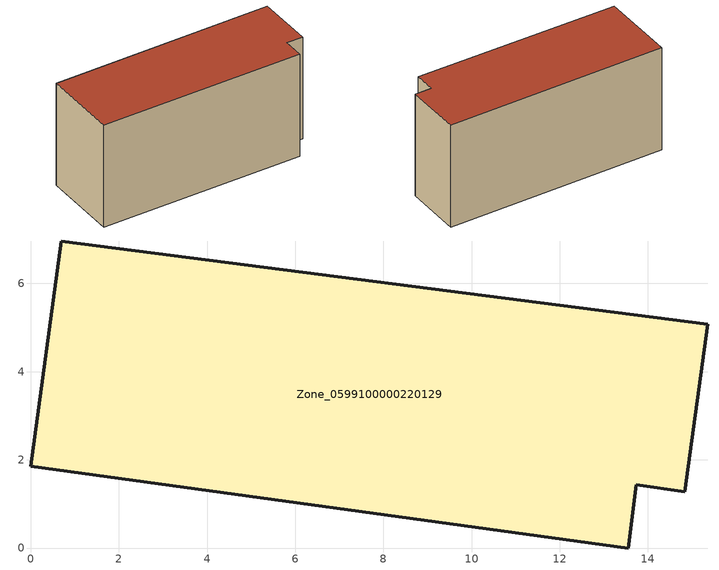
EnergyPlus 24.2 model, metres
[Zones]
Zone_0599100000220129
 floor ground (C_G): 0.7,6.96 15.36,5.08 14.84,1.28 13.74,1.43 13.55,0 0,1.86 z0
 wall outside (C_F): 15.36,5.08 0.7,6.96 0,1.86 13.55,0 13.74,1.43 14.84,1.28 15.36,5.08 z0:7.25
 roof outside (C_R): 0.7,6.96 0,1.86 13.55,0 13.74,1.43 14.84,1.28 15.36,5.08 z7.25
[BUILDING]
Pand.0599100000220129: North Axis=0; Terrain=City; Loads Convergence Tolerance Value=0.04; Temperature Convergence Tolerance Value=0.4; Solar Distribution=FullExterior; Maximum Number of Warmup Days=25; Minimum Number of Warmup Days=1
[Site:Location]
Rotterdam.The.Hague.AP_ZH_NLD Design_Conditions: Latitude=51.96; Longitude=4.45; Time Zone=1; Elevation=-4.5
[SITE:GROUNDTEMPERATURE:BUILDINGSURFACE]
18, 18, 18, 18, 18, 18, 18, 18, 18, 18, 18, 18
[MATERIAL] Thermal Absorptance=0.9; Solar Absorptance=0.7; Visible Absorptance=0.7
Name | Roughness | Thickness | Conductivity | Density | Specific Heat
G.TC.1946 | MediumSmooth | 0.15 | 1 | 540 | 1210
F.TC.1946 | Rough | 0.3 | 0.857143 | 1920 | 840
R.TC.1946 | MediumRough | 0.2 | 0.909091 | 1500 | 1000
[CONSTRUCTION]
C_G: G.TC.1946
C_F: F.TC.1946
C_R: R.TC.1946
[ZONE]
Zone_0599100000220129: Type=1; Multiplier=1; Ceiling Height=Autocalculate; Volume=Autocalculate; Floor Area=autocalculate; Part of Total Floor Area=Yes
[ZONEINFILTRATION:DESIGNFLOWRATE]
Infil_Zone_0599100000220129: Zone or ZoneList or Space or SpaceList=Zone_0599100000220129; Schedule=AlwaysOn; Design Flow Rate Calculation Method=Flow/Area; Flow Rate per Floor Area=0.003; Constant Term Coefficient=1; Temperature Term Coefficient=0; Velocity Term Coefficient=0; Velocity Squared Term Coefficient=0
[HVACTEMPLATE:ZONE:IDEALLOADSAIRSYSTEM]
Zone_0599100000220129: Maximum Heating Supply Air Temperature=50; Minimum Cooling Supply Air Temperature=13; Maximum Heating Supply Air Humidity Ratio=0.0156; Minimum Cooling Supply Air Humidity Ratio=0.0077; Heating Limit=NoLimit; Cooling Limit=NoLimit; Dehumidification Control Type=ConstantSensibleHeatRatio; Cooling Sensible Heat Ratio=0.7; Dehumidification Setpoint=60; Humidification Control Type=None; Humidification Setpoint=30; Outdoor Air Method=None; Outdoor Air Flow Rate per Person=0.00944; Outdoor Air Flow Rate per Zone Floor Area=0; Outdoor Air Flow Rate per Zone=0; Demand Controlled Ventilation Type=None; Outdoor Air Economizer Type=NoEconomizer; Heat Recovery Type=None; Sensible Heat Recovery Effectiveness=0.7; Latent Heat Recovery Effectiveness=0.65
[ZONECONTROL:THERMOSTAT]
ThermostatControl_Zone_0599100000220129: Zone or ZoneList=Zone_0599100000220129; Control Type Schedule=DualSetpointControlType; Control 1=Thermostat_Zone_0599100000220129; Temperature Difference Between Cutout And Setpoint=0
[THERMOSTATSETPOINT:DUALSETPOINT]
Thermostat_Zone_0599100000220129: Heating Setpoint Temperature Schedule=HeatingSetpoint_Zone_0599100000220129; Cooling Setpoint Temperature Schedule=CoolingSetpoint_Zone_0599100000220129
[SCHEDULE:COMPACT]
HeatingSetpoint_Zone_0599100000220129: Through: 12/31, For: AllDays, Until: 24:00, 21
CoolingSetpoint_Zone_0599100000220129: Through: 12/31, For: AllDays, Until: 24:00, 24
DualSetpointControlType: Through: 12/31, For: AllDays, Until: 24:00, 4
AlwaysOn: Through: 12/31, For: AllDays, Until: 24:00, 1
